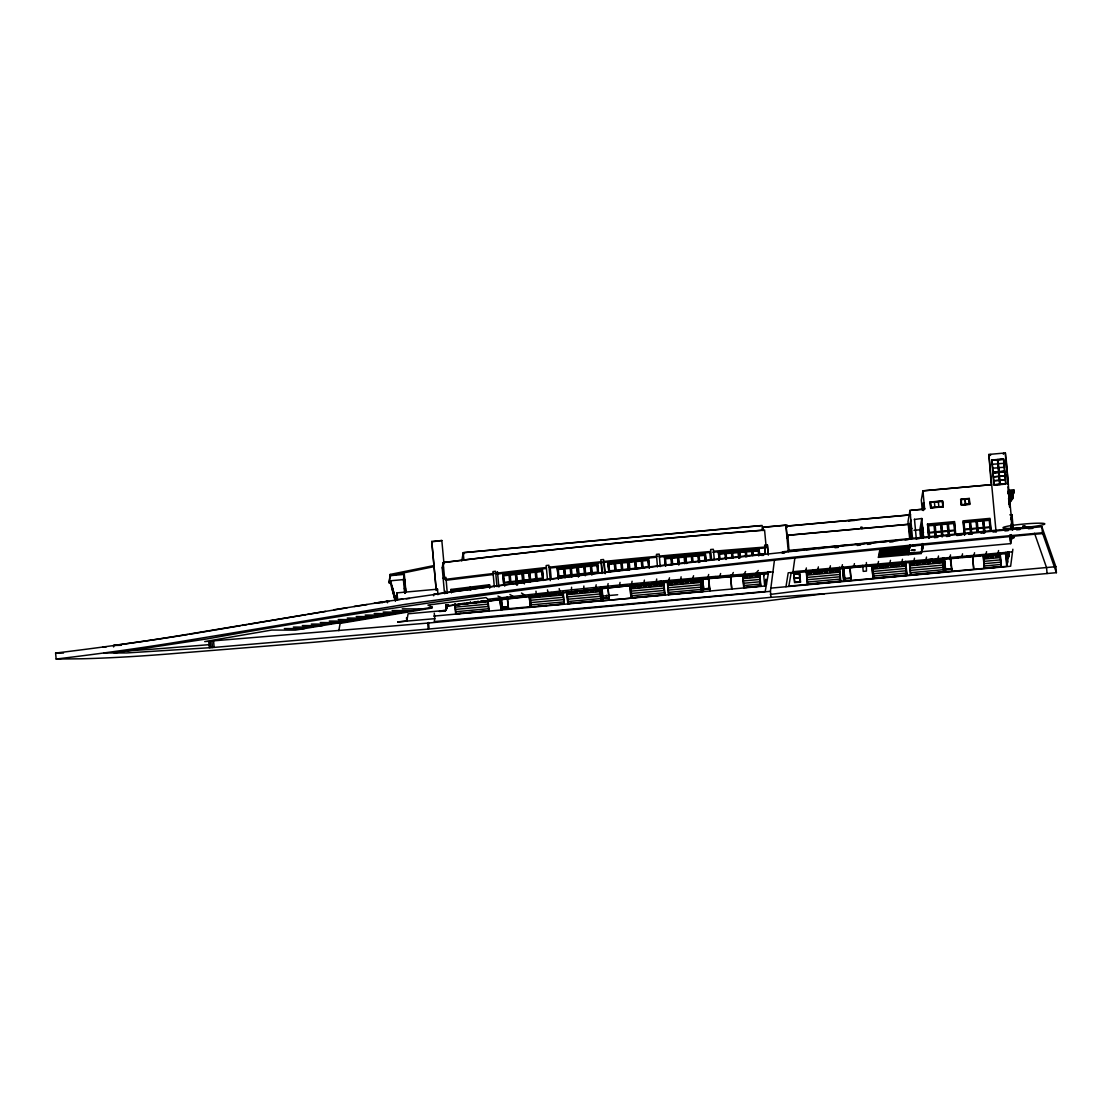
<?xml version="1.0" encoding="UTF-8"?>
<svg xmlns="http://www.w3.org/2000/svg" width="1112" height="1112" viewBox="0 0 1112 1112"><rect width="100%" height="100%" fill="white"/><g stroke="black" fill="none" stroke-linecap="round" stroke-linejoin="round"><path stroke-width="1.5" d="M340.119 623.387L432.179 608.014L432.318 607.235L427.925 605.081L486.013 597.589L487.904 599.285L571.485 589.86L571.568 587.247M571.485 589.86L583.717 588.595L583.87 586.01M774.438 560.198L770.435 591.334L770.991 597.325L824.534 593.738L1056.4 572.68L1055.844 566.689L1041.861 526.74L986.664 531.8A1274.727 106.669 -5.3 0 0 821.782 548.16L713.459 559.92A1274.727 106.669 -5.3 0 0 454.21 591.64L374.313 603.19M664.434 557.112L705.286 553.442L706.023 561.365L705.272 553.456L664.434 557.112L665.171 565.077M684.853 555.291L685.59 563.214M785.976 586.747L788.213 572.805L792.87 572.388L794.83 558.335M397.846 622.025L406.797 621.052L408.062 613.796L446.148 610.335L446.899 606.012L490.976 600.591L452.681 605.331M656.33 581.534L656.692 578.977M680.739 579.352L681.1 576.794M1013.796 537.791L1013.977 536.554L1011.878 536.721L1013.977 536.554L1013.796 537.791L1011.656 537.986L1010.669 543.629L921.876 551.705L921.153 553.526L878.202 557.39M1006.986 472.447L1007.291 471.21L1006.972 472.28M1008.375 484.262L1008.195 484.081M583.717 588.595L631.658 583.828L632.089 581.256M338.84 630.685L340.244 622.623L320.298 622.567M433.875 565.577L390.173 574.417L389.047 582.785L390.27 582.646L390.59 580.77L403.406 579.602L404.323 574.376L390.284 575.655L389.047 582.757M391.869 586.149L395.302 598.603L391.869 586.149L391.772 587.358M391.841 587.567L391.716 586.483M394.412 596.949L394.51 595.782M394.913 599.646L391.702 587.122M437.919 594.67L437.544 589.179L397.012 592.863L396.609 600.341M405.227 593.322L404.365 579.143L405.838 592.529M404.601 579.116L404.281 581.312M404.337 581.743L404.393 579.422M397.637 621.886L434.792 618.675L434.278 613.198M404.671 585.454L404.963 583.105M404.782 588.429L405.421 588.651M436.224 590.458L431.748 541.433L441.825 540.515L444.008 564.02M441.825 540.515L431.678 541.864M437.544 589.179L436.307 589.402M444.522 593.53L442.201 567.857L443.132 562.519A596.018 49.873 -5.3 0 1 764.583 530.021L765.987 545.269M434.792 618.675L434.278 621.58L765.209 591.514L768.35 573.458L633.27 585.26L476.256 602.384M443.09 578.143L445.94 577.337L447.274 593.294M444.939 592.932L445.245 591.181L445.398 592.891M444.925 593.558L445.12 592.418M446.968 607.305L447.038 606.582M447.177 606.999L446.19 608.82L446.454 606.791M461.744 561.018L463.217 552.622L762.109 525.462L762.443 529.117M464.218 553.762L464.413 552.608L760.858 525.684M461.091 613.337L455.906 613.81L488.793 610.752L487.751 599.521M489.044 611.086L488.029 600.091M499.913 598.284L501.053 609.988L500.219 599.146M500.887 598.937L502.068 609.279M507.1 597.061L508.49 608.695M529.215 595.629L530.341 607.333L529.354 594.781M530.952 607.277L529.798 594.712M534.608 606.652L531.147 606.971L530.049 595.128M550.176 605.234L564.02 603.983L562.992 592.682L535.303 595.198M564.298 604.191L563.131 591.681M567.815 603.927L566.661 591.362M571.471 603.302L568.01 603.621L566.912 591.779M601.147 600.897L600.007 588.331M600.452 587.47L601.759 600.841L631.046 598.173L629.74 584.801M601.495 587.108L602.76 600.132M606.429 596.602L606.679 595.17M607.736 587.192L609.195 599.549M664.726 594.837L631.852 597.825L664.74 594.767L663.475 581.298M664.99 595.087L663.836 582.535M668.52 594.767L667.214 580.659M700.49 579.644L701.589 591.487L668.715 594.475L667.464 580.867M730.612 577.323L731.765 588.929M743.761 587.942L742.607 575.377M762.429 529.215L762.762 527.227L787.046 525.017L787.213 526.852L786.003 526.963L788.297 551.719M765.431 553.651L764.639 545.102L767.377 544.852L768.072 553.957M745.624 587.483L760.622 586.121L759.357 572.583M760.886 586.385L759.732 573.82M763.944 574.459L763.972 575.265M433.777 616.104L764.708 586.038L765.89 579.199L766.404 584.676M786.003 526.963L786.142 526.101L910.645 514.787M787.213 526.852L787.352 526.087L909.713 514.967M908.879 524.225L787.824 535.219L787.282 538.361L786.142 526.101M789.061 551.274L787.824 535.219M858.283 566.8L861.591 566.508M924.141 490.795L991.57 484.665L922.932 490.795L924.628 509.046L909.977 510.38L908.004 521.681L909.686 538.917M908.907 530.493L909.213 528.756L911.659 528.534M910.144 538.861L909.268 528.45L910.047 523.974L911.451 539.125M910.77 519.804L910.102 523.655L911.506 538.82M914.425 519.485L921.806 518.498L923.474 537.791M910.881 552.706L914.55 552.372M912.132 545.547L915.732 545.533M922.932 490.795L921.32 500.066L922.265 510.227M923.905 503.917L923.975 502.777L923.85 503.527M920.625 538.222L919.846 529.798L921.806 518.498M924.489 508.365L924.114 509.532L924.503 508.504M924.628 509.046L911.187 510.366M921.014 538.291L920.583 533.524L921.876 529.965M922.334 538.013L922.07 524.989L923.488 532.856M922.293 524.975L922.251 529.604M921.153 534.65L921.195 533.538M921.459 532.898L921.876 531.758M922.029 529.618L922.07 528.506M922.334 527.866L922.376 526.754M921.681 532.884L921.292 531.244M922.696 536.804L922.724 535.748M923.002 535.053L923.029 533.996M919.582 561.171L939.39 559.378L926.171 560.601M922.863 543.74L921.153 553.526M922.751 545.575L922.043 549.397L922.654 545.895M923.28 543.629L921.876 551.705L921.556 548.327M923.21 545.408L922.029 549.078M928.854 538.375L927.533 524.058L954.569 521.584L955.736 534.33M943.615 571.749L942.351 558.238M1012.532 530.299L1005.359 452.945L988.888 454.447L991.209 484.874M990.514 455.447L990.681 454.433M989.805 519.651L963.395 521.987L964.577 534.83M1003.33 454.28L1003.497 453.265M1005.359 452.945L1006.346 467.888M1006.165 458.922L1008.403 484.568M1008.084 493.686C1022.387 490.642 1004.845 497.245 1008.389 491.476L1013.852 491.17M1009.209 497.62L1013.574 491.49M1009.112 495.09L1013.254 495.021L1009.251 500.178L1009.974 506.891L1009.779 505.904M1009.168 501.331L1009.571 500.456M1009.557 500.15L1009.154 501.178M1009.654 506.599L1009.765 505.765M1012.323 498.718L1008.834 503.625M1008.667 494.951L1008.278 490.267L1013.769 489.767L1012.615 498.746L1008.918 503.861M1013.88 490.976L1012.573 498.523L1008.459 498.815L1012.615 498.746L1009.057 499.01M1009.14 501.846L1012.935 496.925L1009.223 502.082L1012.935 496.925L1010.155 496.869L1012.893 496.675M1010.599 519.012L1011.378 518.387M1009.849 514.828L1011.976 514.634L1012.226 520.944M1011.378 527.255L1011.559 526.226M1011.433 527.852L1011.614 526.824M1010.836 538.611L1011.016 537.582M1011.03 537.708L1011.281 540.988M1007.444 563.186L1007.694 561.226M1008.487 557.501L1009.112 553.887L1008.07 555.541M1010.711 534.969L1010.613 541.377L1011.712 538.986M1007.208 563.2L1007.361 562.366M1008.667 554.04L1008.209 554.805M1006.721 566.328L1008.973 553.373L791.105 573.167L788.839 586.121L1006.721 566.328L1005.443 552.539M1022.581 527.672L1022.887 525.893L1024.986 525.698L1024.666 527.491M619.606 584.981L620.051 582.41M1005.971 554.86L1006.012 555.666M631.658 583.828L643.931 582.66L644.404 580.089M866.387 562.519L866.457 571.082L863.218 571.373L862.662 565.396M607.625 586.163L608.125 583.578M910.158 544.991L908.24 554.693L908.712 550.092L908.851 551.594L878.814 554.318M829.858 568.357L830.4 565.772M841.867 567.273L842.409 564.688M853.891 566.189L854.419 563.603M805.839 570.539L806.367 567.954M817.848 569.455L818.376 566.87M889.934 562.922L890.462 560.337M901.943 561.824L902.471 559.239M913.953 560.74L914.481 558.154M925.962 559.656L926.504 557.07M937.986 558.558L938.514 555.986M949.995 557.473L950.524 554.888M962.005 556.389L962.533 553.818M974.015 555.291L974.543 552.733M986.024 554.207L986.566 551.635M998.048 553.123L998.576 550.551M770.963 588.109L1010.641 566.244L1012.865 549.245M595.629 587.358L596.185 584.773M877.91 564.006L878.536 561.421M668.715 580.408L707.955 577.031L708.692 574.487M719.867 576.072L720.618 573.514M669.493 577.809L668.729 580.408L643.931 582.66M692.707 578.323L693.582 575.71M732.071 575.085L733.308 572.485M707.955 577.031L744.095 574.167L745.568 571.498M685.312 556.389L705.091 554.666L685.312 556.389L685.868 562.839M691.886 555.847L692.484 562.227M1008.918 499.302L1013.282 493.228M1009.46 500.011L1012.949 495.104M1009.474 499.955L1012.962 495.048M1008.945 499.594L1013.56 492.838L1008.07 493.353M744.095 574.167L755.924 573.236L758.328 570.47M718.449 552.455L719.228 560.337L718.449 552.455L759.093 549.064L759.677 555.416L758.982 549.133M718.866 553.623L738.646 551.913L739.244 558.307M732.016 552.525L732.461 557.307M738.646 551.913L739.174 558.363M432.318 607.235L295.333 630.129L271.801 630.059L204.719 641.568L427.661 623.095L770.435 591.334M103.652 652.98L126.726 652.939L212.503 647.545L428.217 629.086L770.991 597.325M738.771 550.746L739.355 557.098M739.188 551.913L758.898 550.287L759.232 555.152M752.268 550.871L752.713 555.666M434.014 566.647L390.284 575.655L390.173 574.417M248.588 624.332L273.232 620.176M274.873 619.898L279.807 619.064M281.447 618.786L305.953 614.644M207.416 631.255L199.173 632.645A381.166 31.9 -5.3 0 1 189.318 634.271M209.07 630.977L214.018 630.143M215.659 629.865L240.359 625.708M241.999 625.43L246.947 624.61M307.579 614.38L325.566 611.378M347.055 607.819L186.107 634.563A381.166 31.9 -5.3 0 1 111.422 645.863L97.842 647.698A381.166 31.9 -5.3 0 1 55.6 653.064L56.156 659.041L81.454 658.79A183.327 15.346 -5.3 0 0 178.379 653.175L313.181 642.319L760.094 601.717L824.534 593.738M333.975 609.751L367.113 604.553M354.047 606.471L387.393 601.272L387.532 602.773M113.632 646.975L113.493 645.474L124.502 643.945A381.166 31.9 -5.3 0 0 187.636 634.549M114.189 652.952L208.111 638.733C480.759 589.332 756.605 560.573 1032.297 534.441L1042.708 533.593M444.341 562.477L469.083 559.419A594.795 49.776 -5.3 0 1 737.437 532.287L763.346 530.229M446.12 580.269L493.603 574.473M451.347 592.626L450.972 589.443L489.502 584.731L489.808 587.9M451.972 591.139L457.06 590.5M458.269 590.389L463.356 589.749M464.552 589.624L469.639 588.999M471.14 588.762L476.228 588.137M477.437 588.012L482.511 587.386M483.72 587.261L488.807 586.636M452.918 604.761L455.767 604.414M487.334 600.688L490.42 600.313M770.338 594.406L823.978 587.761L1055.844 566.689M496.897 574.084L499.357 573.792A584.94 48.942 -5.3 0 1 546.395 568.454M499.26 599.632L503.208 599.159M502.749 574.084L522.64 571.86L502.749 574.084L503.833 585.204L502.93 574.126M509.685 582.368L504.445 582.966L504.737 586.163M510.894 582.257L516.135 581.645L516.427 584.842M522.584 580.937L517.344 581.534L517.65 584.731M522.376 571.818L523.557 582.966L522.376 571.818L542.461 569.65L543.351 579.171M543.156 580.464L542.253 570.873L522.793 572.986L523.238 576.224M529.381 580.116L524.086 580.7L524.377 583.897M530.591 580.005L535.887 579.422M537.11 579.31L542.406 578.726M558.266 578.935L557.237 567.829L597.7 563.645L598.59 573.167M558.391 578.977L557.279 567.843L577.35 565.674L578.476 576.836M578.17 576.53L577.267 566.939L557.654 568.996L558.655 578.615M558.947 576.711L564.298 576.141M565.508 576.044L570.859 575.46M572.068 575.363L577.42 574.793M781.069 552.497L784.502 553.123L784.363 551.621M578.74 576.475L577.767 566.842L597.422 564.827L598.256 572.861L597.422 564.827M597.505 564.868L584.356 566.189L585.246 575.78M834.987 547.73L838.406 547.382M857.227 545.45L860.646 545.088M867.499 544.393L870.918 544.032M579.074 574.57L584.453 574.014M585.663 573.917L591.042 573.361M592.251 573.264L597.644 572.708M607.833 562.533L648.616 558.558L607.861 562.547L608.778 572.11M608.25 563.701L628.044 561.796L608.25 563.701L608.987 571.679M629.406 569.719L628.614 561.685L648.365 559.725L649.158 567.759M628.669 561.741L648.421 559.781M889.739 542.1L893.172 541.752M934.414 537.666L937.861 537.332M609.557 571.429L614.978 570.887M616.173 570.803L621.58 570.261M622.776 570.164L628.183 569.636M629.92 569.413L633.979 569.01M636.523 568.788L641.944 568.246M794.19 574.39L799.306 573.889L800.07 581.576L794.941 582.076M439.81 611.002L444.925 610.502M439.657 611.225L445.106 610.683M799.681 577.67L794.566 578.17L799.695 577.795M946.451 536.484L949.898 536.151M956.793 535.497L961.963 534.997M968.858 534.344L972.305 534.01M980.923 533.19L984.37 532.856M992.988 532.036L996.435 531.703M944.227 558.238L945.367 569.942L951.775 569.302L950.635 557.154M1004.914 530.924L1008.264 530.605M1016.646 529.84L1020.01 529.534M1028.391 528.756L1032.812 528.353L1032.673 526.852L999.744 529.882A1274.727 106.669 -5.3 0 0 834.848 546.242L782.876 551.774L783.015 553.276M1056.4 572.68L1042.417 532.731L987.22 537.791A1274.727 106.669 -5.3 0 0 405.671 604.275L186.663 640.554A381.166 31.9 -5.3 0 1 111.978 651.854L98.398 653.689A381.166 31.9 -5.3 0 1 56.156 659.041M991.737 460.02L1003.747 458.908L1005.929 484.081L993.919 485.179L991.737 459.993M992.821 472.6L1004.845 471.488M1008.362 491.601L1013.894 491.407L1008.389 491.907L1009.237 497.926L1013.88 491.462L1013.769 489.767M1008.056 493.394L1013.546 492.894M929.993 502.026L942.615 500.845L943.198 506.863M1009.098 495.146L1013.254 495.076L1009.057 495.452M942.392 501.151L930.341 502.276L930.841 507.697L942.906 506.572L942.392 501.151L942.893 506.599M924.002 503.083L923.877 503.778M942.239 501.359L930.522 502.415L930.994 507.517L942.712 506.46M1009.696 495.34L1013.254 495.021M1010.03 497.231L1012.921 496.981M943.212 506.836L930.591 508.003L930.007 501.998M763.972 527.227L785.809 525.239M848.651 520.972L854.919 520.402M789.033 535.206L859.201 528.839M908.407 524.364L860.91 528.687L860.771 527.185L861.981 527.074L862.12 528.575M442.201 567.857L443.424 567.745M922.168 526.212L923.558 536.304M909.268 528.45L911.701 528.228M921.459 528.492L922.418 536.415M913.981 530.341L919.846 529.798M404.434 580.103L405.352 592.807M921.375 534.636L921.417 530.007L922.154 537.93M789.228 550.329L849.651 544.838M854.975 544.352L864.914 543.448M868.222 543.156L876.506 542.392M879.814 542.1L886.445 541.488M891.768 541.016L898.385 540.404M905.015 539.807L908.323 539.501M916.608 538.75L919.93 538.458M794.26 550.801L801.168 550.162M806.353 549.703L811.551 549.231M818.46 548.591L821.921 548.285M404.476 588.457L405.505 588.178M879.842 549.161L909.866 546.437L909.727 544.936L909.255 549.523L879.217 552.247M879.634 550.19L909.672 547.465L909.533 545.964M879.425 551.218L909.463 548.494L909.324 547.007M922.321 547.368L923.016 547.257M1010.891 539.348L1010.697 540.488M922.348 547.646L922.724 544.06M879.022 553.289L909.046 550.565M878.605 555.347L908.643 552.622L908.504 551.135M908.101 553.192L921.014 552.025M402.697 599.104L397.637 599.563L397.012 592.863M406.075 598.784L409.452 598.478M878.41 556.389L908.434 553.665L908.295 552.164M792.981 571.707L1012.156 551.844M566.981 592.321L599.855 589.332L600.897 600.563L568.023 603.552M630.824 586.524L663.697 583.536M667.687 583.174L700.56 580.186M742.927 576.336L759.593 574.821M763.958 574.668L763.888 575.682L763.638 573.041M827.314 569.4L835.598 568.802M847.775 567.704L839.518 568.454L849.415 567.606M873.156 565.396L864.9 566.175L871.488 565.605M888.599 563.826L896.884 563.242L888.613 564.048M909.06 562.13L900.803 562.88L909.046 562.185M948.355 558.405L958.169 557.668L949.898 558.474M960.657 557.265L970.331 556.57M987.456 555.013L1000.675 553.804L985.802 555.222M827.342 569.608L837.239 568.718M962.075 557.376L970.331 556.625M1009.084 553.609L1008.459 557.168M461.869 603.552L464.969 603.274M472.614 602.579L475.7 602.301M486.444 601.328L483.345 601.606L483.247 600.591M793.69 573.987L799.709 573.417L800.543 582.062M806.603 572.833L839.477 569.844M872.837 566.814L905.71 563.826L906.739 575.126L873.865 578.087L872.767 566.272M909.699 563.464L942.573 560.476M983.467 556.764L1000.119 555.249M455.086 604.817L487.959 601.828M530.327 597.978L563.214 594.99M567.203 594.628L600.077 591.64M631.032 588.832L663.906 585.843M667.895 585.482L700.768 582.493M743.15 578.643L759.802 577.128M1005.999 555.069L1005.915 556.097L1005.596 552.483M806.812 575.14L839.685 572.152M873.045 569.122L905.932 566.133M909.922 565.772L942.795 562.783M983.675 559.072L1000.341 557.557M1007.875 556.667L1008.139 553.178M455.294 607.11L488.168 604.136M530.549 600.285L563.423 597.297M567.412 596.935L600.285 593.947M631.241 591.125L664.128 588.151M668.117 587.789L700.991 584.801M743.358 580.95L760.024 579.435M807.034 577.434L839.907 574.459M873.267 571.429L906.141 568.44M910.13 568.079L943.004 565.091M983.898 561.365L1000.55 559.864M455.517 609.418L488.39 606.443M530.758 602.593L563.631 599.604M567.62 599.243L617.688 594.753M631.463 593.433L664.337 590.458M668.326 590.083L701.199 587.108M743.581 583.258L760.233 581.743M439.393 611.53L445.412 610.961M709.442 588.401L703.66 588.943L709.442 588.443M807.242 579.741L840.116 576.753M873.476 573.722L906.349 570.748M910.339 570.373L943.226 567.398M984.106 563.673L1000.758 562.158M455.725 611.725L488.599 608.737M530.98 604.886L563.853 601.912M567.843 601.55L600.716 598.562M631.672 595.74L664.545 592.752M668.534 592.39L701.422 589.402M743.789 585.565L760.441 584.05M1006.986 562.102L1006.999 553.651M1006.916 562.533L1006.555 552.622L1007.277 562.811M501.164 609.362L530.452 606.693M800.557 582.035L794.538 582.605L793.69 573.959M531.161 606.902L564.034 603.913M668.729 594.392L701.602 591.417M760.636 586.052L743.97 587.567L742.858 575.794M844.981 578.407L850.749 577.837M945.575 569.261L951.677 569.219M464.552 613.018L473.198 612.225M476.659 611.92L487.042 610.974M538.069 606.332L546.715 605.553M574.932 602.996L583.591 602.204M587.053 601.884L595.698 601.105M807.451 582.049L840.338 579.06M873.698 576.03L906.572 573.041M910.561 572.68L943.435 569.692M984.315 565.98L1000.981 564.465M849.749 567.481L851.097 580.464L850.819 578.532M844.647 579.032L851.083 578.448M943.615 571.707L910.742 574.695L909.63 562.922M998.215 459.854L1003.344 459.423M992.543 464.218L997.672 463.899M998.548 463.662L1003.677 463.356M992.877 468.152L998.02 467.832M998.882 467.596L1004.025 467.29M993.224 472.086L998.34 471.641M999.09 471.697L1004.539 471.238L1003.483 459.214L998.034 459.701L999.09 471.724L1004.525 471.252M993.294 472.975L998.423 472.544M999.313 472.433L1004.428 472.002M993.628 476.798L998.757 476.353L993.641 476.909M999.632 476.242L1004.761 475.811M999.646 476.367L1004.775 475.936M999.09 480.287L993.975 480.718L999.104 480.412M1005.109 479.745L999.98 480.175L1005.109 479.87M994.309 484.651L999.438 484.22M1000.327 484.109L1005.443 483.678M765.987 547.91L737.798 550.162A584.94 48.942 -5.3 0 0 712.834 552.247M755.924 573.236L773.229 571.846M209.959 644.599L177.823 647.184A183.327 15.346 -5.3 0 1 127.282 650.812M113.493 645.474L121.375 645.28M103.096 646.989L106.113 646.989M55.6 653.064L63.495 653.064M402.252 608.862L422.212 608.917M392.147 610.558L412.107 610.613M383.167 612.059L403.128 612.114M374.188 613.56L394.135 613.615M365.209 615.061L385.155 615.117M356.229 616.562L376.176 616.618M347.25 618.063L367.196 618.119M338.256 619.565L358.217 619.62M329.277 621.066L349.237 621.121M311.318 624.068L331.265 624.124M302.339 625.569L322.285 625.625M293.346 627.071L313.306 627.126M284.366 628.572L304.327 628.627M386.225 601.467L389.242 601.495M377.746 602.648L382.639 602.704M434.875 594.114L438.211 594.35M489.502 584.731L489.641 587.887M489.085 585.941L470.779 588.262M470.404 590.25L470.376 587.094M469.931 588.304L451.611 590.639M450.972 589.443L451.514 592.64M484.345 601.092L472.113 602.635M471.266 602.676L452.945 605.011M516.051 573.82L517.094 584.995M509.532 574.515L510.491 584.12M503.333 575.293L522.459 573.083L523.154 582.632M542.253 570.873L543.017 580.422M535.803 571.596L536.693 581.173M760.997 554.666L763.541 555.416L763.402 553.915L726.525 557.988A1274.727 106.669 -5.3 0 0 467.276 589.721L433.541 594.294L433.68 595.782M577.17 566.898L578.059 576.489M564.159 568.302L565.091 577.892M497.967 596.06L501.526 597.7M590.903 565.521L591.834 575.126M509.908 594.517L513.091 596.366M521.472 593.043L524.655 595.031M641.805 560.406L642.569 568.413M635.188 561.032L635.967 569.038M621.441 562.422L622.206 570.428M614.839 563.047L615.603 571.054M1034.549 533.315L1046.531 567.537L1047.087 573.528M390.59 580.77L395.733 599.451M390.27 582.646L395.413 601.328M559.183 588.637L559.781 591.111M547.479 589.902L547.966 592.39M535.97 591.181L536.22 593.683M972.472 555.944L973.764 569.316L972.652 557.251M950.426 557.223L951.789 571.318L951.761 568.802L945.353 569.386L945.381 571.902L944.171 559.378M950.19 556.945L950.955 564.729M944.727 560.42L945.631 569.914M943.171 558.613L944.477 571.985L943.198 558.196M871.766 565.091L873.073 578.462L871.794 564.688M849.999 567.231L851.083 578.518M843.98 568.01L844.675 581.048L843.299 566.967M843.688 567.815L844.772 579.088M842.465 567.759L843.772 581.131L842.493 567.342M708.622 577.364L709.762 589.068M708.413 576.933L709.776 591.028L709.762 588.915L703.326 589.596L703.354 591.612L702.131 579.074M708.427 578.198L709.498 589.096M702.659 578.574L703.715 589.624L702.659 578.726M702.367 578.365L703.451 589.485M701.158 578.309L702.45 591.695L701.338 579.63M607.972 586.941L609.056 598.228M601.953 587.72L603.024 598.617M601.675 587.511L602.746 598.631M507.392 597.325L508.365 607.374M501.415 598.423L502.318 607.764M501.123 598.256L502.054 607.791M1041.861 526.74L1042.417 532.731M1011.976 514.634L1013.227 528.103M1012.545 524.308L1013.004 529.368M1011.044 517.177L1012.073 528.283M1009.251 500.178L1009.696 506.099M1011.336 523.78L1011.725 528.631M1009.071 500.497L1009.557 506.905M1011.308 524.238L1011.698 529.479M1011.35 534.608L1011.656 537.986M1011.183 535.831L1011.475 539.014M1010.641 534.844L1011.072 541.335M1010.002 534.663L1010.613 541.377M1010.03 536.735L1010.669 543.629M1008.834 552.511L1008.973 553.971M1008.514 552.455L1008.82 555.639M1008.292 552.483L1008.64 555.833M1007.833 552.525L1008.25 557.515M1007.861 557.223L1007.416 552.442L1007.792 557.557M1006.221 552.65L1007.208 563.228M1005.901 552.761L1006.86 563.256M1000.119 552.692L1001.412 566.828L984.301 568.315L983.147 555.805M999.91 552.942L1001.147 566.55L984.509 567.982L983.397 556.208M988.888 454.447L996.06 531.786M991.181 531.119L990.014 518.359L962.978 520.875L964.312 535.094M989.819 519.596L990.848 530.827M990.236 530.688L989.944 527.491L984.509 527.978L984.954 532.773M983.203 520.221L984.245 531.425M983.786 532.856L983.342 528.061L977.907 528.561L978.212 531.745M976.6 520.819L977.643 532.009M977.031 531.856L976.739 528.659L971.304 529.159L971.749 533.941M969.998 521.431L971.026 532.634M970.428 532.481L970.137 529.284L964.702 529.785L965.146 534.566M965.105 499.274L965.577 504.375L964.98 499.274M955.403 534.052L954.374 522.807L927.95 525.267L929.132 538.041M954.791 533.899L954.499 530.702L949.064 531.202L949.509 535.998M947.758 523.446L948.953 536.22M948.341 536.067L947.897 531.286L942.476 531.772L942.767 534.969M941.155 524.044L942.351 536.818M941.739 536.679L941.294 531.883L935.859 532.37L936.304 537.165M938.292 501.707L938.889 506.808M942.726 559.475L943.866 572.054L910.533 575.057L909.38 562.505M934.344 502.068L934.942 507.155M934.553 524.642L935.581 535.845M935.136 537.304L934.692 532.509L929.257 532.995L929.702 537.791M927.533 524.044L928.867 538.319M923.961 503.583L924.406 509.505M923.683 502.805L924.114 509.532M923.891 509.24L923.294 502.749L923.224 510.589M923.029 504.181L923.474 509.157M922.07 524.989L923.294 538.25M923.016 537.833L921.765 526.74L922.988 538.375M923.071 543.949L923.113 545.923M921.181 530.021L922.084 538.18M922.432 543.532L922.821 547.882M921.695 538.097L920.889 531.772L921.514 538.43M922.418 545.811L922.738 549.328M922.279 545.13L922.418 548.272M920.806 533.51L921.25 538.264M921.973 546.882L922.015 548.869M921.111 551.51L921.25 553.011M914.481 519.165L916.357 539.376M909.977 510.38L912.493 538.333M905.696 561.338L907.003 575.404L873.671 578.365L872.517 565.855M839.477 567.287L840.769 581.423L807.423 584.425L806.13 570.317M839.268 567.537L840.505 581.145L807.632 584.106L806.381 570.525M767.377 544.852L768.336 555.124M762.762 527.227L763.082 530.674M764.695 547.368L765.334 554.207M761.928 554.082L762.067 555.583M763.583 573.973L764.708 586.038M758.731 555.93L758.287 550.996L752.907 551.427L753.213 554.721M752.101 554.777L751.795 551.482L746.416 551.913L746.875 556.848M745.763 556.917L745.304 551.983L739.925 552.4L740.383 557.348M739.299 551.858L739.786 558.307M738.521 557.557L738.062 552.622L732.655 553.067L733.114 558.015M731.974 558.085L731.515 553.137L726.108 553.595L726.567 558.53M730.473 575.238L731.752 589.026M725.441 558.599L724.982 553.665L719.575 554.11L720.034 559.058M718.936 553.567L719.45 560.017M714.293 559.544L713.348 549.286L710.637 549.495L711.583 559.753M709.762 551.83L710.554 560.378M705.091 554.666L705.647 561.115M704.994 560.309L704.535 555.361L699.1 555.847L699.712 562.422M700.699 579.185L701.853 591.751L700.699 579.241M698.558 562.505L697.947 555.917L692.526 556.389L692.984 561.338M691.831 561.407L691.372 556.473L685.951 556.945L686.563 563.534M685.256 562.894L684.672 556.459L664.851 558.266L665.601 566.244M684.742 563.742L684.13 557.154L678.695 557.654L679.307 564.243M678.056 557.084L678.793 565.091M678.139 564.326L677.528 557.737L672.093 558.224L672.704 564.813M671.453 557.654L672.051 564.076M660.208 566.62L659.194 554.096L656.441 554.346L657.456 566.87M648.56 558.502L649.491 568.065M648.365 559.725L649.102 567.718M630.754 585.982L631.852 597.825M630.504 585.565L631.644 598.145M628.002 561.741L628.794 569.775M630.045 585.635L631.046 598.173M608.306 563.756L609.056 571.735M604.122 561.713L605.234 573.681M604.817 573.18L603.552 559.503L600.8 559.767L602.078 573.458M601.383 561.977L602.176 570.539M600.48 587.053L601.759 600.841M550.19 567.37L551.288 579.352M550.301 580.631L548.869 565.243L546.173 565.535L547.438 579.213M529.229 595.267L530.341 607.333M523.53 579.408L523.822 582.605M503.639 578.476L504.222 584.87M497.453 571.61L498.885 587.011M500.094 599.646L501.053 609.988M496.981 586.663L495.549 571.262L492.936 571.582L494.353 586.969M481.121 600.786L481.218 601.8L478.118 602.078L478.035 601.064M470.223 587.08L470.64 590.277M470.39 601.759L470.473 602.773M463.217 552.622L463.926 560.281M454.961 603.649L455.906 613.81M454.836 604.678L455.698 614.13M443.132 562.519L444.55 577.753M446.899 605.123L446.954 607.096M446.551 605.234L446.871 608.75M446.51 605.72L446.551 607.694M445.829 606.93L446.148 610.335M431.748 541.433L436.238 589.763M428.523 622.484L429.079 628.475M427.661 623.095L428.217 629.086M404.323 574.376L405.908 591.459M404.365 579.143L405.616 592.557M404.56 587.942L404.935 593.405M403.406 579.602L404.657 593.002M406.492 617.813L406.797 621.052M213.601 641.402L214.157 647.392M211.947 641.554L212.503 647.545M210.307 641.68L210.863 647.67M208.778 641.763L209.334 647.754M1006.944 474.768L1007.389 479.939M1007.986 486.82L1008.278 490.267M997.742 459.451L999.924 484.637M609.084 600.174L609.056 598.061L602.635 598.742L602.648 600.758M508.379 609.32L508.365 607.208L501.929 607.889L501.957 609.904M446.899 606.012A610.808 51.11 -5.3 0 1 768.35 573.458M444.703 579.449A596.018 49.873 -5.3 0 1 494.576 573.375M496.202 573.194A596.018 49.873 -5.3 0 1 545.797 567.565M549.147 567.203A596.018 49.873 -5.3 0 1 601.37 561.713M603.065 561.546A596.018 49.873 -5.3 0 1 657.512 556.25M659.207 556.097A596.018 49.873 -5.3 0 1 710.332 551.524M713.723 551.232A596.018 49.873 -5.3 0 1 766.154 546.965M551.316 567.912A584.94 48.942 -5.3 0 1 655.983 557.32M659.333 557.015A584.94 48.942 -5.3 0 1 709.498 552.525M445.731 604.956L448.483 604.706L445.731 604.956M658.985 581.715L661.737 581.479L658.985 581.715M767.169 572.471L769.921 572.221L767.169 572.471M813.233 570.22L816.889 569.886L813.233 570.22M817.445 570.456L824.034 569.914L817.445 570.456M851.681 566.731L855.35 566.397L851.681 566.731M857.686 566.8L851.069 567.454L857.686 566.8M878.716 564.882L885.319 564.34L878.716 564.882M890.128 563.242L893.798 562.908L890.128 563.242M911.298 550.343L914.954 550.009L911.298 550.343M918.957 561.226L912.354 561.894L918.957 561.226M928.576 559.753L932.245 559.419L928.576 559.753M940.001 559.322L946.604 558.78L940.001 559.322M967.037 556.25L970.693 555.917L967.037 556.25M980.242 555.666L973.625 556.32L980.242 555.666M1005.484 552.761L1009.14 552.428L1005.484 552.761M698.475 555.263L699.059 561.685L698.475 555.263M725.51 553.011L726.067 559.433L725.51 553.011M745.832 551.33L746.221 556.153L745.832 551.33M713.167 576.864L712.139 577.489L715.878 576.655L713.167 576.864M498.093 598.631L495.465 598.951L499.997 598.979L498.093 598.631M509.018 575.182L503.778 575.78L504.389 582.368L509.63 581.771L509.018 575.182M515.468 574.459L510.227 575.071L510.839 581.659L516.079 581.048L515.468 574.459M521.917 573.75L516.677 574.348L517.288 580.937L522.529 580.339L521.917 573.75M528.714 572.93L523.418 573.514L524.03 580.103L529.326 579.519L528.714 572.93M535.233 572.235L529.924 572.819L530.535 579.408L535.831 578.824L535.233 572.235M541.739 571.54L536.443 572.124L537.054 578.713L542.35 578.129L541.739 571.54M563.631 568.955L558.28 569.525L558.891 576.113L564.243 575.543L563.631 568.955M570.192 568.288L564.84 568.857L565.452 575.446L570.803 574.862L570.192 568.288M576.753 567.606L571.401 568.176L572.013 574.765L577.364 574.195L576.753 567.606M551.413 592.613L548.716 592.904L552.567 593.03L551.413 592.613M583.8 566.828L578.407 567.384L579.018 573.973L584.398 573.417L583.8 566.828M590.389 566.175L584.995 566.731L585.607 573.319L590.986 572.763L590.389 566.175M596.977 565.521L591.584 566.077L592.196 572.666L597.589 572.11L596.977 565.521M614.31 563.701L608.889 564.243L609.501 570.831L614.922 570.289L614.31 563.701M620.913 563.075L615.506 563.617L616.117 570.206L621.525 569.664L620.913 563.075M627.515 562.45L622.108 562.978L622.72 569.566L628.127 569.038L627.515 562.45M634.66 561.685L629.253 562.227L629.865 568.816L635.272 568.274L634.66 561.685M641.276 561.06L635.855 561.602L636.467 568.176L641.888 567.648L641.276 561.06M647.879 560.434L642.472 560.962L643.083 567.551L648.491 567.023L647.879 560.434M1026.348 527.324L1020.899 527.825A20.961 1.751 -5.3 0 1 1006.499 526.435A20.961 1.751 -5.3 0 1 1041.708 523.238A20.961 1.751 -5.3 0 1 1026.348 527.324M606.082 586.872L603.343 587.136L606.082 586.872M799.445 573.681L794.01 574.237L794.802 582.299L800.237 581.743L799.445 573.681M670.925 558.307L665.504 558.808L666.102 565.396L671.537 564.896L670.925 558.307M969.289 498.426L960.643 499.232L961.227 505.209L969.886 504.403L969.289 498.426M969.08 498.718L960.976 499.483L961.477 504.904L969.581 504.139L969.08 498.718M968.899 498.927L961.185 499.622L961.658 504.723L969.372 504.028L968.899 498.927M934.024 525.323L928.589 525.809L929.201 532.398L934.636 531.911L934.024 525.323M940.627 524.697L935.192 525.184L935.804 531.772L941.238 531.286L940.627 524.697M947.229 524.1L941.808 524.586L942.42 531.175L947.841 530.688L947.229 524.1M953.832 523.516L948.397 524.016L949.009 530.605L954.443 530.104L953.832 523.516M969.469 522.098L964.034 522.598L964.646 529.187L970.081 528.687L969.469 522.098M976.072 521.472L970.637 521.973L971.249 528.561L976.683 528.061L976.072 521.472M982.674 520.875L977.253 521.375L977.851 527.95L983.286 527.463L982.674 520.875M989.277 520.305L983.842 520.791L984.454 527.38L989.888 526.893L989.277 520.305M534.9 595.893L531.8 596.185L531.897 597.2L534.983 596.922L534.9 595.893M540.112 595.42L537.026 595.698L537.124 596.727L540.21 596.435L540.112 595.42M545.631 594.92L542.545 595.198L542.628 596.227L545.728 595.935L545.631 594.92M550.857 594.447L547.757 594.725L547.855 595.74L550.954 595.462L550.857 594.447M556.375 593.947L553.276 594.225L553.373 595.24L556.459 594.962L556.375 593.947M561.602 593.474L558.502 593.752L558.599 594.767L561.685 594.489L561.602 593.474M571.763 592.543L568.663 592.835L568.76 593.85L571.86 593.572L571.763 592.543M576.989 592.07L573.889 592.348L573.987 593.377L577.072 593.085L576.989 592.07M582.493 591.57L579.408 591.848L579.505 592.877L582.591 592.585L582.493 591.57M587.72 591.097L584.634 591.375L584.717 592.404L587.817 592.112L587.72 591.097M593.238 590.597L590.138 590.875L590.236 591.89L593.335 591.612L593.238 590.597M598.464 590.125L595.365 590.402L595.462 591.417L598.562 591.139L598.464 590.125M635.591 586.747L632.506 587.025L632.589 588.053L635.689 587.761L635.591 586.747M640.818 586.274L637.718 586.552L637.815 587.567L640.915 587.289L640.818 586.274M646.336 585.774L643.236 586.052L643.334 587.067L646.433 586.788L646.336 585.774M651.562 585.301L648.463 585.579L648.56 586.594L651.646 586.316L651.562 585.301M657.067 584.801L653.981 585.079L654.064 586.093L657.164 585.815L657.067 584.801M662.293 584.328L659.207 584.606L659.291 585.621L662.391 585.343L662.293 584.328M672.454 583.397L669.368 583.675L669.466 584.703L672.552 584.412L672.454 583.397M677.681 582.924L674.595 583.202L674.678 584.231L677.778 583.939L677.681 582.924M683.199 582.424L680.099 582.702L680.197 583.717L683.296 583.439L683.199 582.424M688.425 581.951L685.326 582.229L685.423 583.244L688.523 582.966L688.425 581.951M693.944 581.451L690.844 581.729L690.941 582.744L694.027 582.466L693.944 581.451M699.156 580.978L696.07 581.256L696.168 582.271L699.253 581.993L699.156 580.978M747.403 576.586L744.317 576.878L744.401 577.892L747.5 577.615L747.403 576.586M752.629 576.113L749.544 576.391L749.627 577.42L752.727 577.128L752.629 576.113M758.148 575.613L755.048 575.891L755.145 576.919L758.245 576.628L758.148 575.613M811.371 573.055L808.285 573.333L808.368 574.362L811.468 574.07L811.371 573.055M816.597 572.583L813.511 572.861L813.595 573.875L816.694 573.597L816.597 572.583M822.115 572.082L819.016 572.36L819.113 573.375L822.213 573.097L822.115 572.082M827.342 571.61L824.242 571.888L824.339 572.902L827.439 572.624L827.342 571.61M832.846 571.109L829.76 571.387L829.858 572.402L832.944 572.124L832.846 571.109M838.073 570.637L834.987 570.915L835.07 571.929L838.17 571.651L838.073 570.637M877.618 567.037L874.518 567.315L874.616 568.343L877.702 568.051L877.618 567.037M882.831 566.564L879.745 566.842L879.842 567.871L882.928 567.579L882.831 566.564M888.349 566.064L885.263 566.342L885.347 567.356L888.446 567.078L888.349 566.064M893.575 565.591L890.476 565.869L890.573 566.884L893.673 566.606L893.575 565.591M899.094 565.091L895.994 565.369L896.091 566.383L899.177 566.105L899.094 565.091M904.32 564.618L901.22 564.896L901.318 565.911L904.403 565.633L904.32 564.618M914.481 563.687L911.381 563.965L911.479 564.993L914.578 564.701L914.481 563.687M919.707 563.214L916.608 563.492L916.705 564.521L919.791 564.229L919.707 563.214M925.212 562.714L922.126 562.992L922.223 564.02L925.309 563.728L925.212 562.714M930.438 562.241L927.352 562.519L927.436 563.534L930.535 563.256L930.438 562.241M935.957 561.741L932.857 562.019L932.954 563.033L936.054 562.755L935.957 561.741M941.183 561.268L938.083 561.546L938.181 562.561L941.28 562.283L941.183 561.268M987.942 557.015L984.843 557.293L984.94 558.321L988.026 558.029L987.942 557.015M993.169 556.542L990.069 556.82L990.166 557.835L993.252 557.557L993.169 556.542M998.673 556.042L995.587 556.32L995.671 557.334L998.771 557.056L998.673 556.042M508.031 606.693L502.263 607.235L508.031 606.735M608.737 597.547L602.954 598.089L608.737 597.589M997.478 459.756L992.029 460.243L993.072 472.266L998.52 471.78L997.478 459.756M998.576 472.336L993.127 472.822L994.17 484.846L999.618 484.359L998.576 472.336M1004.581 471.78L999.132 472.28L1000.174 484.304L1005.623 483.803L1004.581 471.78M529.298 572.291L530.118 581.854L529.298 572.291M570.762 567.634L571.596 577.197L570.762 567.634M628.252 560.573L629.1 570.053L628.252 560.573"/></g></svg>
